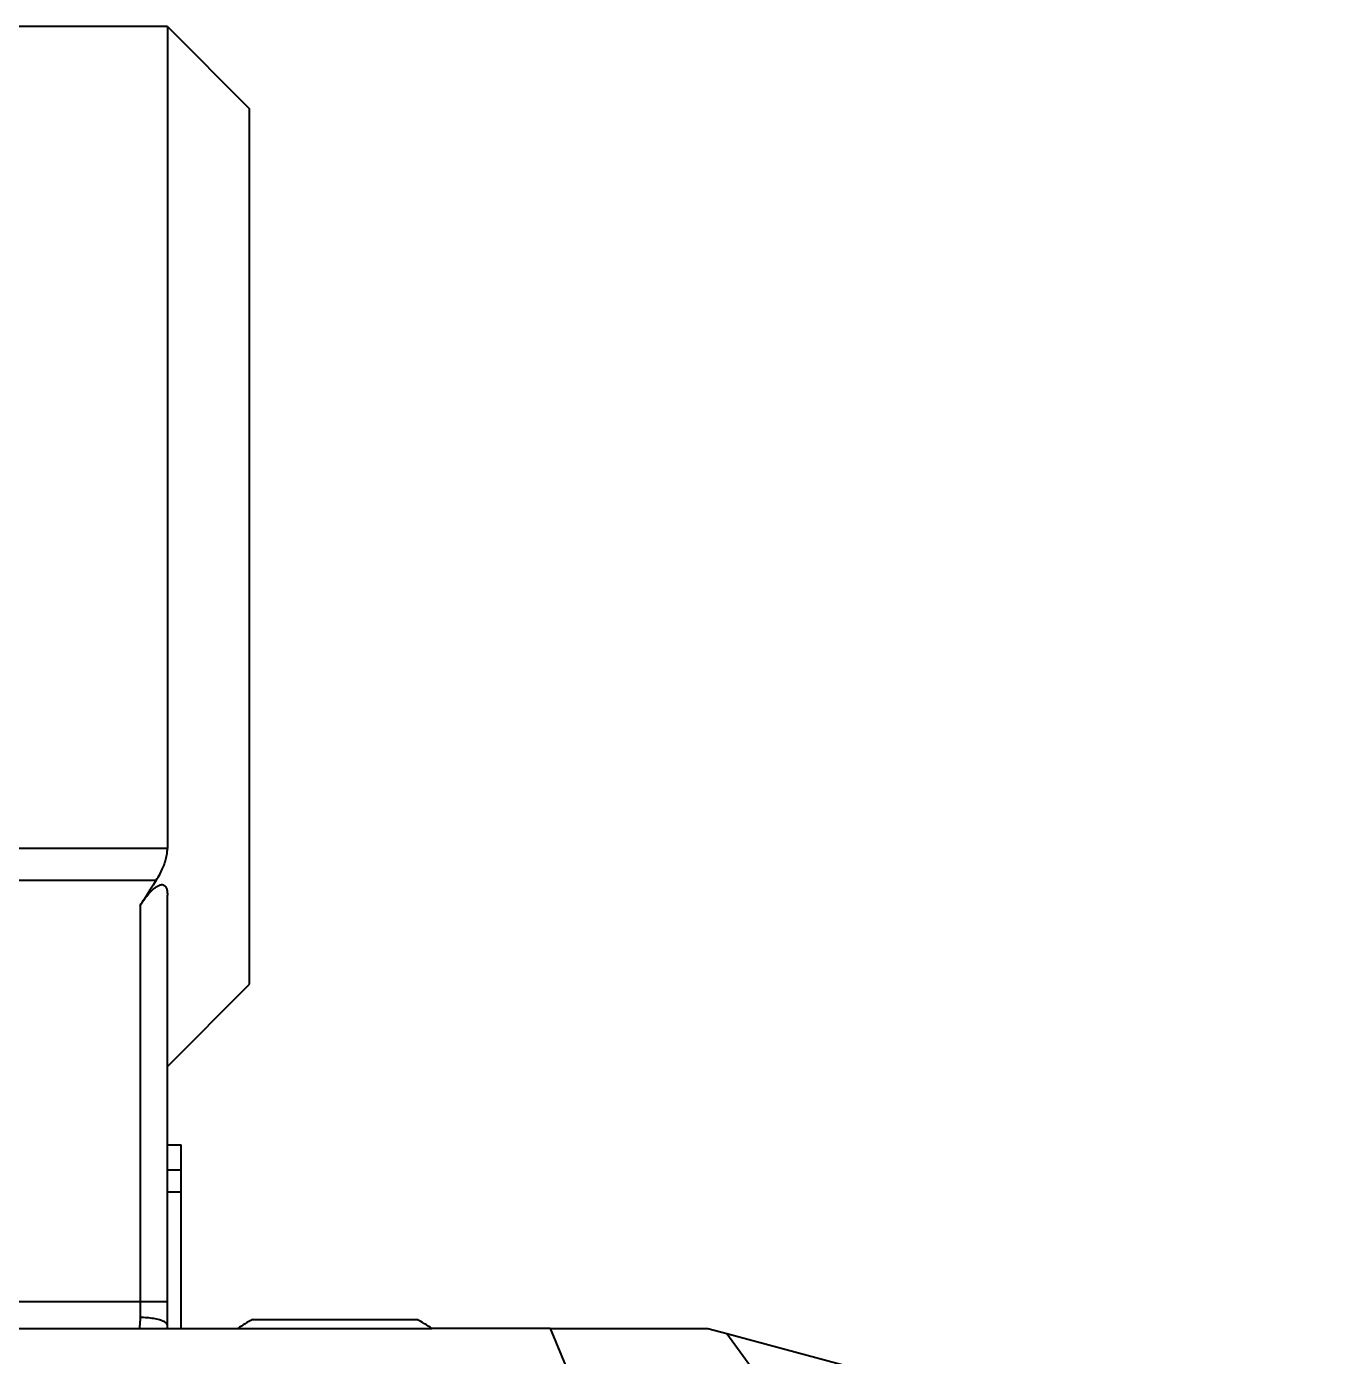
# Model space of a CAD drawing. Header units: millimetres. Extents: x 15 to 415, y 5 to 292.
# Drawn here: x 323.68 to 329.59, y 227.16 to 233.24 of the extents above; entities that cross this region are included whole.
import ezdxf

# ---------------------------------------------------------------- set-up
doc = ezdxf.new("R2010")
doc.units = ezdxf.units.MM
doc.layers.add('Geometries', color=7, linetype='Continuous')

msp = doc.modelspace()

# ---------------------------------------------------------------- linework, layer by layer
at = {"layer": 'Geometries', "linetype": 'Continuous', "lineweight": 40}
for p, q in [((323.8209, 233.2399), (323.5337, 233.2399)), ((324.3209, 233.2399), (323.8209, 233.2399)), ((324.3209, 233.2399), (324.6959, 232.8649)), ((324.3209, 233.2399), (324.3209, 229.4854)), ((324.6959, 228.8649), (324.6959, 232.8649)), ((324.3209, 229.4854), (321.0402, 229.4854)), ((321.1245, 229.3402), (324.2701, 229.3402)), ((324.3209, 228.4899), (324.3209, 229.2722)), ((324.1959, 229.2248), (324.1959, 227.4149)), ((324.3209, 228.4899), (324.6959, 228.8649)), ((324.3209, 228.1311), (324.3209, 228.4899)), ((324.3209, 228.017), (324.3209, 228.1311)), ((324.3209, 228.1311), (324.384, 228.1311)), ((324.384, 228.017), (324.384, 228.1311)), ((324.3209, 227.9169), (324.3209, 228.017)), ((324.3209, 228.017), (324.384, 228.017)), ((324.384, 227.9169), (324.384, 228.017)), ((324.3209, 227.9169), (324.384, 227.9169)), ((324.3209, 227.4149), (324.3209, 227.9169)), ((324.384, 227.2925), (324.384, 227.9169)), ((324.1959, 227.4149), (321.6761, 227.4149)), ((324.1959, 227.4149), (324.1959, 227.3424)), ((324.3209, 227.4149), (324.1959, 227.4149)), ((324.3209, 227.3062), (324.3209, 227.4149)), ((324.711, 227.334), (325.461, 227.334)), ((322.7971, 227.2925), (324.1918, 227.2925)), ((324.1918, 227.2925), (324.3208, 227.2925)), ((324.3208, 227.2925), (324.3209, 227.2925)), ((324.3209, 227.2925), (324.3209, 227.3062)), ((324.3209, 227.2925), (324.384, 227.2925)), ((324.384, 227.2925), (324.6422, 227.2925)), ((324.6422, 227.2925), (325.086, 227.2925)), ((325.086, 227.2925), (325.5297, 227.2925)), ((325.8729, 227.2925), (325.5297, 227.2925)), ((326.0704, 227.2925), (325.8729, 227.2925)), ((326.0704, 227.2925), (326.1739, 227.0425)), ((326.0704, 227.2925), (326.7906, 227.2925)), ((326.7906, 227.2925), (326.8773, 227.2692)), ((326.8773, 227.2692), (329.5908, 226.5421)), ((326.8773, 227.2692), (327.9038, 225.8723))]:
    msp.add_line(p, q, dxfattribs=at)
at = {"layer": 'Geometries', "linetype": 'Continuous', "lineweight": 40, "flags": 128}
for points in [[(324.2701, 229.3402), (324.2745, 229.3474), (324.2789, 229.3547), (324.2831, 229.3621), (324.2871, 229.3695), (324.2909, 229.377), (324.2941, 229.3835), (324.2972, 229.3901), (324.3001, 229.3966), (324.3028, 229.4032), (324.3054, 229.4098), (324.3078, 229.4164), (324.3101, 229.4231), (324.3121, 229.4297), (324.314, 229.4364), (324.3157, 229.443), (324.3171, 229.4497), (324.3184, 229.4564), (324.3194, 229.463), (324.3201, 229.4695), (324.3205, 229.4736), (324.3207, 229.4775), (324.3209, 229.4815), (324.3209, 229.4854)], [(324.2701, 229.3402), (324.2557, 229.3174), (324.2411, 229.2944), (324.2263, 229.2714), (324.2112, 229.2481), (324.1959, 229.2248)], [(324.1959, 229.2248), (324.2013, 229.2328), (324.2068, 229.2408), (324.2123, 229.2486), (324.218, 229.2563), (324.2225, 229.2623), (324.2272, 229.2681), (324.2319, 229.2739), (324.2368, 229.2796), (324.2405, 229.2838), (324.2444, 229.2879), (324.2482, 229.2919), (324.2521, 229.2957), (324.2561, 229.2994), (324.2601, 229.3029), (324.2631, 229.3054), (324.2661, 229.3077), (324.2692, 229.3099), (324.2722, 229.3119), (324.2753, 229.3137), (324.2783, 229.3154), (324.2813, 229.3168), (324.2843, 229.318)], [(324.2843, 229.318), (324.2876, 229.319), (324.2907, 229.3197), (324.2937, 229.3201), (324.2959, 229.3201), (324.298, 229.32), (324.3, 229.3196), (324.3019, 229.3191), (324.3043, 229.3181), (324.3065, 229.3167), (324.3086, 229.3152), (324.3104, 229.3133), (324.312, 229.3113), (324.3135, 229.309), (324.3151, 229.3061), (324.3165, 229.3029), (324.3176, 229.2996), (324.3186, 229.296), (324.3193, 229.2924), (324.3201, 229.2876), (324.3206, 229.2826), (324.3209, 229.2774), (324.3209, 229.2722)], [(324.1959, 227.3424), (324.1959, 227.3357), (324.1958, 227.3291), (324.1956, 227.3225), (324.1952, 227.316), (324.1946, 227.3095), (324.1938, 227.3033), (324.1928, 227.2972), (324.1918, 227.2925)], [(324.3209, 227.3062), (324.3207, 227.3086), (324.3199, 227.3109), (324.3185, 227.3133), (324.3167, 227.3156), (324.3143, 227.3178), (324.3114, 227.3201), (324.3081, 227.3222), (324.3042, 227.3243), (324.2999, 227.3263), (324.2951, 227.3282), (324.2899, 227.3301), (324.2843, 227.3318), (324.2784, 227.3334), (324.272, 227.3349), (324.2654, 227.3363), (324.2584, 227.3376), (324.2512, 227.3387), (324.2438, 227.3397), (324.2361, 227.3405), (324.2283, 227.3412), (324.2203, 227.3417), (324.2123, 227.3421), (324.2041, 227.3424), (324.1959, 227.3424)], [(324.3208, 227.2925), (324.3209, 227.297), (324.3209, 227.3062)]]:
    msp.add_lwpolyline(points, dxfattribs=at)
at = {"layer": 'Geometries', "linetype": 'Continuous', "lineweight": 40}
for start, end in [(118.22266, 124.02713), (55.97287, 61.77734)]:
    msp.add_arc((325.086, 226.6353), 0.793, start, end, dxfattribs=at)

doc.saveas('drawing.dxf')
